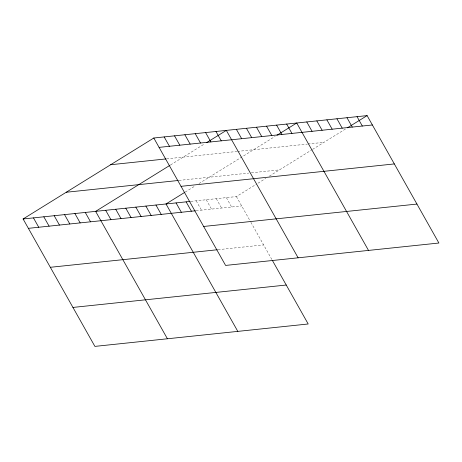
<?xml version="1.0" encoding="UTF-8"?>
<svg xmlns="http://www.w3.org/2000/svg" width="462" height="462" viewBox="0 0 462 462"><rect width="100%" height="100%" fill="white"/><g stroke="black" fill="none" stroke-linecap="round" stroke-linejoin="round"><path stroke-width="0.35" stroke-dasharray="2.31 1.73" d="M170.582 164.928L204.764 143.757M185.181 192.094L195.368 185.782M198.96 183.558L275.15 136.365M190.812 201.363L236.4 196.575L256.768 183.957M257.969 183.218L265.754 178.39M269.346 176.166L311.96 149.769M312.56 149.399L345.541 128.973M166.62 158.853L236.827 151.484M237.497 151.409L307.213 144.092M307.883 144.017L323.972 142.331M178.979 180.417L248.695 173.094M251.38 172.817L279.533 169.86M196.09 210.724L241.672 205.937M218.041 249.682L263.623 244.895M236.4 196.575L250.525 221.645M250.878 222.274L272.106 259.944M226.345 197.632L231.618 206.993M216.291 198.689L221.564 208.05M206.231 199.746L211.509 209.107M196.177 200.797L201.455 210.164"/><path stroke-width="0.69" d="M272.459 260.574L308.194 323.989L94.895 346.39L23.1 218.976L153.806 138.011L367.105 115.61L438.9 243.024L225.6 265.425L153.806 138.011M169.981 165.298L95.622 211.359L167.417 338.773M206.56 142.643L226.328 130.394L298.123 257.808M184.581 192.463L166.008 203.967L237.803 331.381M276.946 135.25L296.719 123.002L368.509 250.416M347.337 127.859L367.105 115.61M159.084 147.372L372.384 124.977M110.672 164.732L165.927 158.928M66.233 192.256L178.309 180.486M181.035 186.33L394.334 163.929M23.1 218.976L190.142 201.432M28.373 228.338L195.42 210.793M203.65 226.467L416.949 204.065M50.323 267.296L217.371 249.751M72.944 307.432L286.244 285.031M357.051 116.667L362.329 126.028M346.997 117.723L352.269 127.085M336.942 118.78L342.215 128.141M326.882 119.837L332.161 129.198M316.828 120.894L322.106 130.255M306.774 121.951L312.046 131.312M286.665 124.059L291.938 133.42M276.605 125.115L281.884 134.477M266.551 126.172L271.829 135.533M256.497 127.229L261.769 136.59M246.442 128.286L251.715 137.647M236.382 129.343L241.661 138.704M215.968 131.485L221.246 140.846M205.607 132.571L210.886 141.932M195.247 133.662L200.525 143.024M184.887 134.748L190.165 144.109M174.526 135.834L179.805 145.201M164.166 136.925L169.444 146.287M186.122 201.854L191.395 211.215M176.068 202.91L181.341 212.272M155.954 205.024L161.232 214.385M145.9 206.081L151.172 215.442M135.845 207.138L141.118 216.499M125.791 208.189L131.064 217.556M115.731 209.246L121.009 218.607M105.677 210.302L110.955 219.664M85.262 212.445L90.535 221.812M74.902 213.536L80.174 222.898M64.541 214.622L69.814 223.983M54.181 215.714L59.454 225.075M43.821 216.799L49.093 226.161M33.46 217.885L38.733 227.252"/></g></svg>
